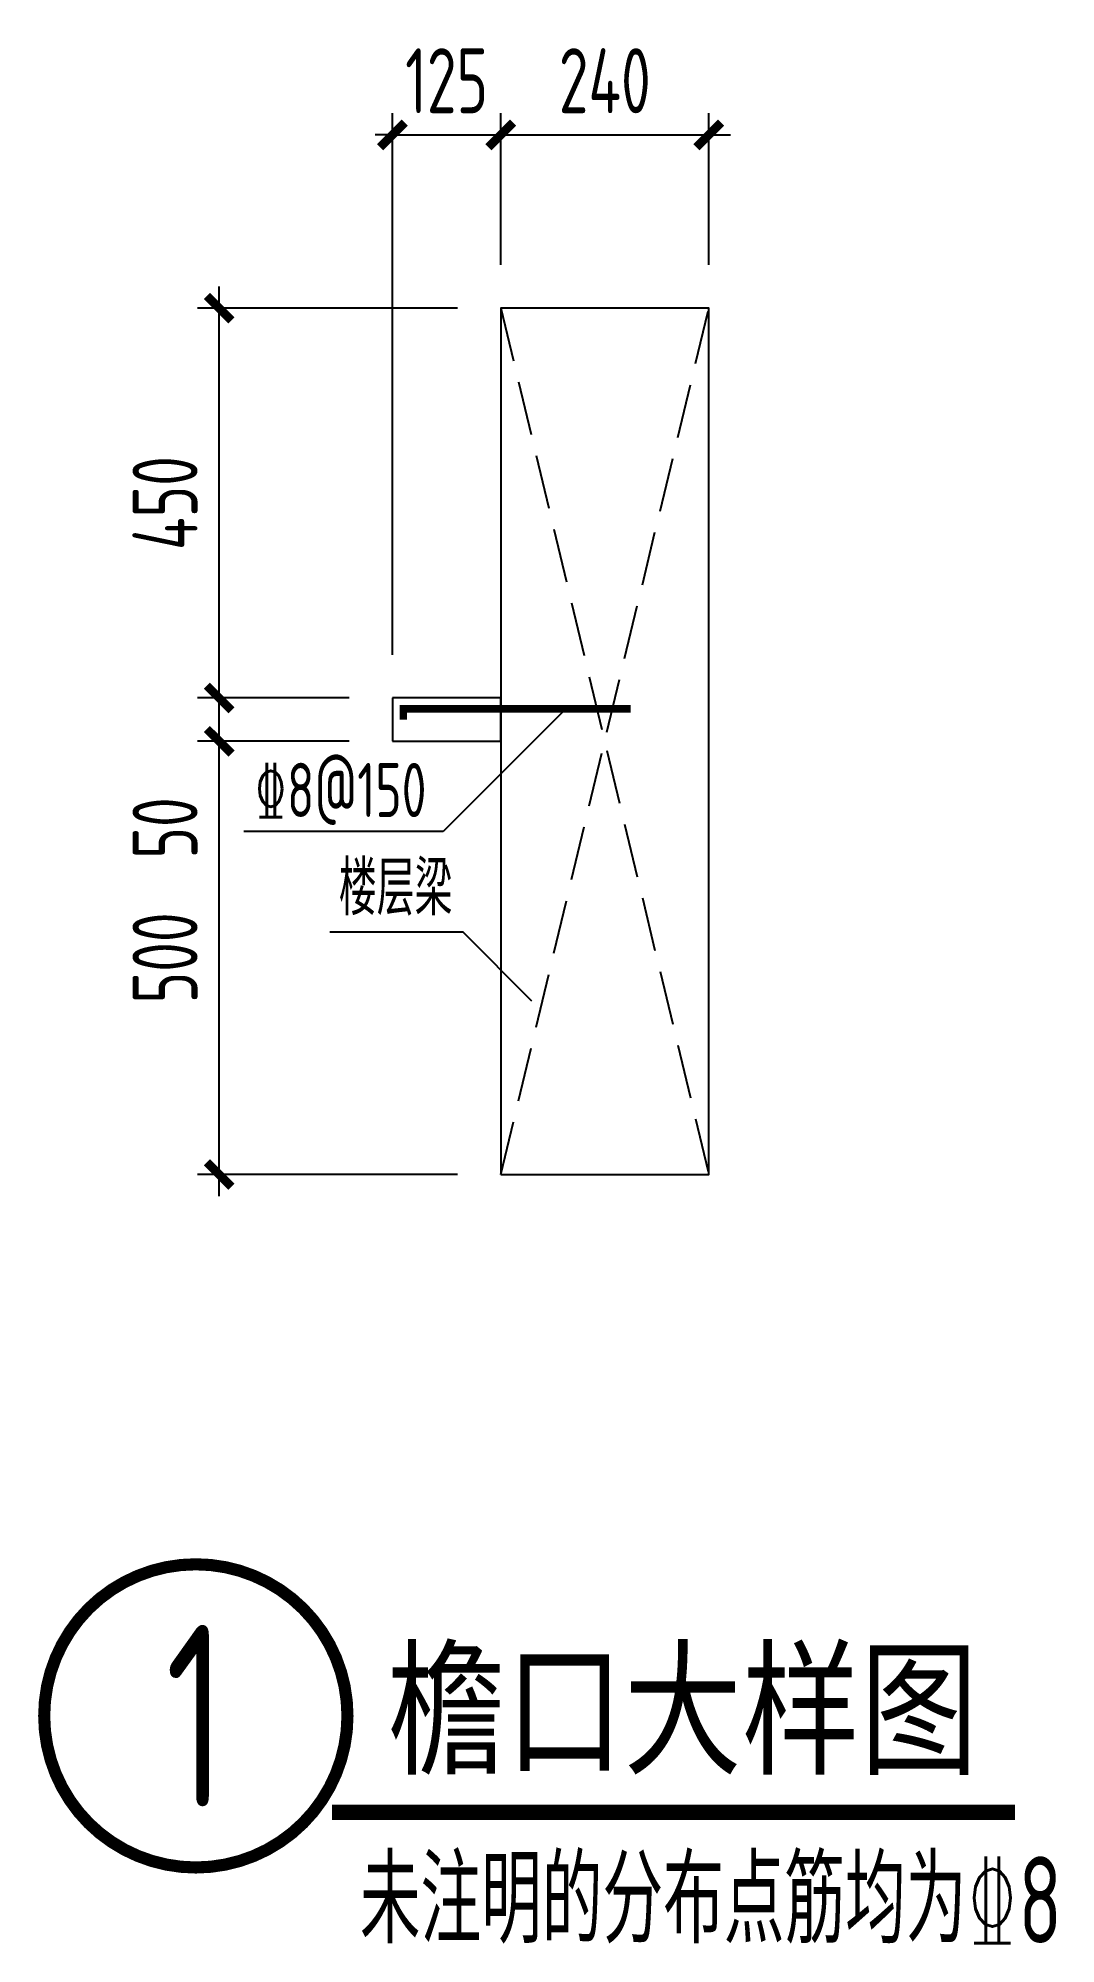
# Model space of a CAD drawing. Extents: x -2136 to 2562, y -5553 to 3247.
import ezdxf
from ezdxf.enums import TextEntityAlignment as Align

# ---------------------------------------------------------------- set-up
doc = ezdxf.new("R2010")
doc.units = 0
doc.header["$MEASUREMENT"] = 0
doc.linetypes.add('SD-SUPPORT-DASH', pattern=[0.35, 0.25, -0.1])
doc.layers.add('S-DIM', color=3, linetype='Continuous', lineweight=0)
for name, color, linetype in [('S-OTHER-THIN', 3, 'Continuous'), ('S-REIN', 6, 'Continuous'), ('S-TEXT', 7, 'Continuous'), ('S-TEXT-2', 3, 'Continuous'), ('S-TEXT-3', 160, 'Continuous'), ('THIN', 3, 'Continuous')]:
    doc.layers.add(name, color=color, linetype=linetype)
doc.styles.add('FY_HT', font='simhei.ttf', dxfattribs={"width": 0.8})
doc.styles.add('TSSD_Dimension', font='tssdeng.shx', dxfattribs={"width": 0.7, "bigfont": 'hztxt.shx'})
doc.styles.add('TSSD_Label', font='tssdeng.shx', dxfattribs={"width": 0.7, "bigfont": 'hztxt.shx'})
doc.styles.add('TSSD_Num', font='tssdeng.shx', dxfattribs={"width": 0.7, "bigfont": 'hztxt.shx'})
doc.styles.add('TSSD_Rein', font='tssdeng.shx', dxfattribs={"width": 0.7, "bigfont": 'hztxt.shx'})
doc.dimstyles.new('TSSD_25_100', dxfattribs={"dimtxt": 300, "dimasz": 80, "dimexe": 100, "dimexo": 200, "dimgap": 100, "dimtad": 1, "dimdec": 0, "dimlfac": 0.25, "dimrnd": 5, "dimzin": 0, "dimdsep": 46, "dimtxsty": 'TSSD_Rein', "dimblk": 'ARCHTICK', "dimcen": 0, "dimdle": 100, "dimclrd": 190, "dimclre": 190, "dimclrt": 140, "dimadec": 0, "dimazin": 0, "dimtfac": 1, "dimtdec": 0, "dimtix": 1, "dimtmove": 2, "dimatfit": 3, "dimfxl": 1, "dimtolj": 1, "dimtzin": 0, "dimarcsym": 0})

# ---------------------------------------------------------------- blocks, each defined once
blk = doc.blocks.new('_ArchTick')
at = {"color": 0, "linetype": 'ByBlock', "const_width": 0.5}
blk.add_lwpolyline([(-0.71, -0.71), (0.71, 0.71)], dxfattribs=at)
blk = doc.blocks.new('*D5')
at = {"layer": 'Defpoints', "color": 0, "transparency": 16777216}
for p in [(0, 2800), (0, 2000), (-500, 200)]:
    blk.add_point(p, dxfattribs=at)
at = {"layer": 'S-DIM', "color": 190, "lineweight": -2, "transparency": 16777216}
for p, q in [((-500, 400), (-500, 2900)), ((0, 2200), (0, 2900)), ((-500, 2800), (-580, 2800)), ((-500, 2800), (0, 2800)), ((0, 2800), (80, 2800))]:
    blk.add_line(p, q, dxfattribs=at)
at = {"layer": 'S-DIM', "color": 190, "lineweight": -2, "transparency": 16777216, "xscale": 80, "yscale": 80, "zscale": 80}
blk.add_blockref('_ArchTick', (-500, 2800), dxfattribs=at)
at = {"layer": 'S-DIM', "color": 190, "lineweight": -2, "transparency": 16777216, "xscale": 80, "yscale": 80, "zscale": 80, "rotation": 180}
blk.add_blockref('_ArchTick', (0, 2800), dxfattribs=at)
at = {"layer": 'S-DIM', "color": 140, "transparency": 16777216, "insert": (-250, 3050), "char_height": 300, "attachment_point": 5, "style": 'TSSD_Rein'}
blk.add_mtext('\\A1;125', dxfattribs=at)
blk = doc.blocks.new('*D6')
at = {"layer": 'Defpoints', "color": 0, "transparency": 16777216}
for p in [(960, 2800), (0, 2000), (960, 2000)]:
    blk.add_point(p, dxfattribs=at)
at = {"layer": 'S-DIM', "color": 190, "lineweight": -2, "transparency": 16777216}
for p, q in [((0, 2200), (0, 2900)), ((960, 2200), (960, 2900)), ((-100, 2800), (1060, 2800))]:
    blk.add_line(p, q, dxfattribs=at)
at = {"layer": 'S-DIM', "color": 190, "lineweight": -2, "transparency": 16777216, "xscale": 80, "yscale": 80, "zscale": 80, "rotation": 180}
blk.add_blockref('_ArchTick', (0, 2800), dxfattribs=at)
at = {"layer": 'S-DIM', "color": 190, "lineweight": -2, "transparency": 16777216, "xscale": 80, "yscale": 80, "zscale": 80}
blk.add_blockref('_ArchTick', (960, 2800), dxfattribs=at)
at = {"layer": 'S-DIM', "color": 140, "transparency": 16777216, "insert": (480, 3050), "char_height": 300, "attachment_point": 5, "style": 'TSSD_Rein'}
blk.add_mtext('\\A1;240', dxfattribs=at)
blk = doc.blocks.new('*D7')
at = {"layer": 'Defpoints', "color": 0, "transparency": 16777216}
for p in [(-1300, 200), (-500, 200), (-500, 0)]:
    blk.add_point(p, dxfattribs=at)
at = {"layer": 'S-DIM', "color": 190, "lineweight": -2, "transparency": 16777216}
for p, q in [((-1300, -100), (-1300, 300)), ((-700, 200), (-1400, 200)), ((-700, 0), (-1400, 0))]:
    blk.add_line(p, q, dxfattribs=at)
at = {"layer": 'S-DIM', "color": 190, "lineweight": -2, "transparency": 16777216, "xscale": 80, "yscale": 80, "zscale": 80}
for p, rotation in [((-1300, 200), 90), ((-1300, 0), 270)]:
    blk.add_blockref('_ArchTick', p, dxfattribs=dict(at, rotation=rotation))
at = {"layer": 'S-DIM', "color": 140, "transparency": 16777216, "insert": (-1550, -400), "char_height": 300, "attachment_point": 5, "rotation": 90, "style": 'TSSD_Rein'}
blk.add_mtext('\\A1;50', dxfattribs=at)
blk = doc.blocks.new('*D8')
at = {"layer": 'Defpoints', "color": 0, "transparency": 16777216}
for p in [(-1300, 2000), (0, 2000), (-500, 200)]:
    blk.add_point(p, dxfattribs=at)
at = {"layer": 'S-DIM', "color": 190, "lineweight": -2, "transparency": 16777216}
for p, q in [((-1300, 100), (-1300, 2100)), ((-200, 2000), (-1400, 2000)), ((-700, 200), (-1400, 200))]:
    blk.add_line(p, q, dxfattribs=at)
at = {"layer": 'S-DIM', "color": 190, "lineweight": -2, "transparency": 16777216, "xscale": 80, "yscale": 80, "zscale": 80}
for p, rotation in [((-1300, 2000), 90), ((-1300, 200), 270)]:
    blk.add_blockref('_ArchTick', p, dxfattribs=dict(at, rotation=rotation))
at = {"layer": 'S-DIM', "color": 140, "transparency": 16777216, "insert": (-1550, 1100), "char_height": 300, "attachment_point": 5, "rotation": 90, "style": 'TSSD_Rein'}
blk.add_mtext('\\A1;450', dxfattribs=at)
blk = doc.blocks.new('*D9')
at = {"layer": 'Defpoints', "color": 0, "transparency": 16777216}
for p in [(-500, 0), (-1300, 0), (0, -2000)]:
    blk.add_point(p, dxfattribs=at)
at = {"layer": 'S-DIM', "color": 190, "lineweight": -2, "transparency": 16777216}
for p, q in [((-1300, -2100), (-1300, 100)), ((-700, 0), (-1400, 0)), ((-200, -2000), (-1400, -2000))]:
    blk.add_line(p, q, dxfattribs=at)
at = {"layer": 'S-DIM', "color": 190, "lineweight": -2, "transparency": 16777216, "xscale": 80, "yscale": 80, "zscale": 80}
for p, rotation in [((-1300, 0), 90), ((-1300, -2000), 270)]:
    blk.add_blockref('_ArchTick', p, dxfattribs=dict(at, rotation=rotation))
at = {"layer": 'S-DIM', "color": 140, "transparency": 16777216, "insert": (-1550, -1000), "char_height": 300, "attachment_point": 5, "rotation": 90, "style": 'TSSD_Rein'}
blk.add_mtext('\\A1;500', dxfattribs=at)
blk = doc.blocks.new('ts_idx1')
at = {"color": 0, "linetype": 'ByBlock', "lineweight": -2, "const_width": 0.04}
blk.add_lwpolyline([(-0.5, 0, 1), (0.5, 0, 1)], format="xyb", close=True, dxfattribs=at)
at = {"color": 0, "linetype": 'ByBlock', "lineweight": -2, "style": 'TSSD_Num', "width": 0.7}
blk.add_attdef('A', text='', height=0.6, dxfattribs=at).set_placement((0, 0), align=Align.MIDDLE_CENTER)

msp = doc.modelspace()

# ---------------------------------------------------------------- linework, layer by layer
at = {"layer": 'S-OTHER-THIN', "color": 7, "linetype": 'SD-SUPPORT-DASH', "ltscale": 1000}
for p, q in [((0, -2000), (960, 2000)), ((0, 2000), (960, -2000))]:
    msp.add_line(p, q, dxfattribs=at)
at = {"layer": 'S-OTHER-THIN', "color": 7}
for p, q in [((0, 200), (-500, 200)), ((-500, 200), (-500, 0)), ((0, 0), (0, 200)), ((-500, 0), (0, 0)), ((-174.2, -881.8), (-789, -881.8)), ((144, -1200), (-174.2, -881.8))]:
    msp.add_line(p, q, dxfattribs=at)
at = {"layer": 'S-OTHER-THIN'}
for p, q in [((300, 150), (-265.7, -415.7)), ((-265.7, -415.7), (-1186.8, -415.7))]:
    msp.add_line(p, q, dxfattribs=at)
at = {"layer": 'S-OTHER-THIN', "color": 7}
msp.add_lwpolyline([(0, -2000), (960, -2000), (960, 2000), (0, 2000)], close=True, dxfattribs=at)
at = {"layer": 'S-REIN', "const_width": 35}
msp.add_lwpolyline([(600, 150), (0, 150), (-50, 150), (-450, 150), (-450, 100)], dxfattribs=at)
at = {"layer": 'S-TEXT-2', "const_width": 70}
msp.add_lwpolyline([(-779.2, -4945.4), (2373.8, -4945.4)], dxfattribs=at)

# ---------------------------------------------------------------- block references
at = {"layer": 'S-OTHER-THIN'}
ref = msp.add_blockref('ts_idx1', (-1407.8, -4500), dxfattribs=dict(at, xscale=1399.999972, yscale=1399.999972, zscale=1399.999972))
ref.add_attrib('1', '1', dxfattribs={"layer": 'THIN', "height": 840, "style": 'TSSD_Num', "width": 0.7}).set_placement((-1407.8, -4500), align=Align.MIDDLE_CENTER)

# ---------------------------------------------------------------- texts
at = {"layer": 'S-TEXT', "style": 'TSSD_Label', "width": 0.7}
for s, p in [('%%1328@150', (-1136.8, -349.9)), ('楼层梁', (-747.7, -803.1))]:
    msp.add_text(s, height=250, dxfattribs=at).set_placement(p)
at = {"layer": 'S-TEXT-2', "style": 'FY_HT', "width": 0.8}
msp.add_text('檐口大样图', height=500, dxfattribs=at).set_placement((-524, -4717.6))
at = {"layer": 'S-TEXT-3', "color": 0, "style": 'TSSD_Dimension', "width": 0.7}
msp.add_text('未注明的分布点筋均为%%1328', height=400, dxfattribs=at).set_placement((970.2, -5349.4), align=Align.MIDDLE_CENTER)

# ---------------------------------------------------------------- dimensions: what is measured, and where the dimension line sits
at = {"layer": 'S-DIM'}
for base, p1, p2, picture, middle in [((0, 2800), (-500, 200), (0, 2000), '*D5', (-250, 3050)), ((960, 2800), (0, 2000), (960, 2000), '*D6', (480, 3050))]:
    dim = msp.add_linear_dim(base=base, p1=p1, p2=p2, dimstyle='TSSD_25_100', dxfattribs=at)
    dim.commit()
    dim.dimension.update_dxf_attribs({"geometry": picture, "text_midpoint": middle})
for base, p1, p2, picture, middle in [((-1300, 2000), (-500, 200), (0, 2000), '*D8', (-1550, 1100)), ((-1300, 0), (0, -2000), (-500, 0), '*D9', (-1550, -1000))]:
    dim = msp.add_linear_dim(base=base, p1=p1, p2=p2, angle=90, dimstyle='TSSD_25_100', dxfattribs=at)
    dim.commit()
    dim.dimension.update_dxf_attribs({"geometry": picture, "text_midpoint": middle})
dim = msp.add_linear_dim(base=(-1300, 200), p1=(-500, 0), p2=(-500, 200), angle=90, dimstyle='TSSD_25_100', dxfattribs=at)
dim.commit()
dim.dimension.update_dxf_attribs({"geometry": '*D7', "text_midpoint": (-1550, -400), "dimtype": 160})

doc.saveas('drawing.dxf')
